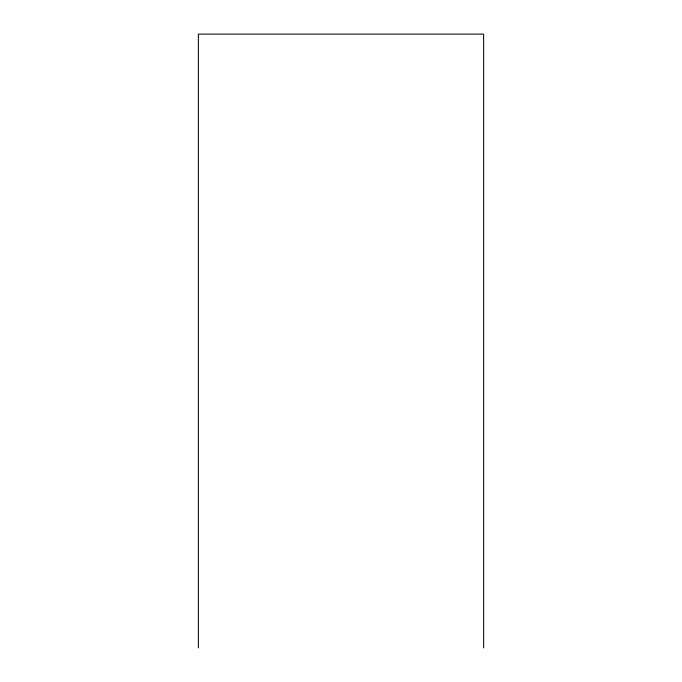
<?xml version="1.0" encoding="UTF-8"?>
<svg xmlns="http://www.w3.org/2000/svg" width="682" height="682" viewBox="0 0 682 682"><rect width="100%" height="100%" fill="white"/><g stroke="black" fill="none" stroke-linecap="round" stroke-linejoin="round"><path stroke-width="1.02" d="M483.632 647.9L483.632 34.1L198.368 34.1L198.368 647.9"/></g></svg>
